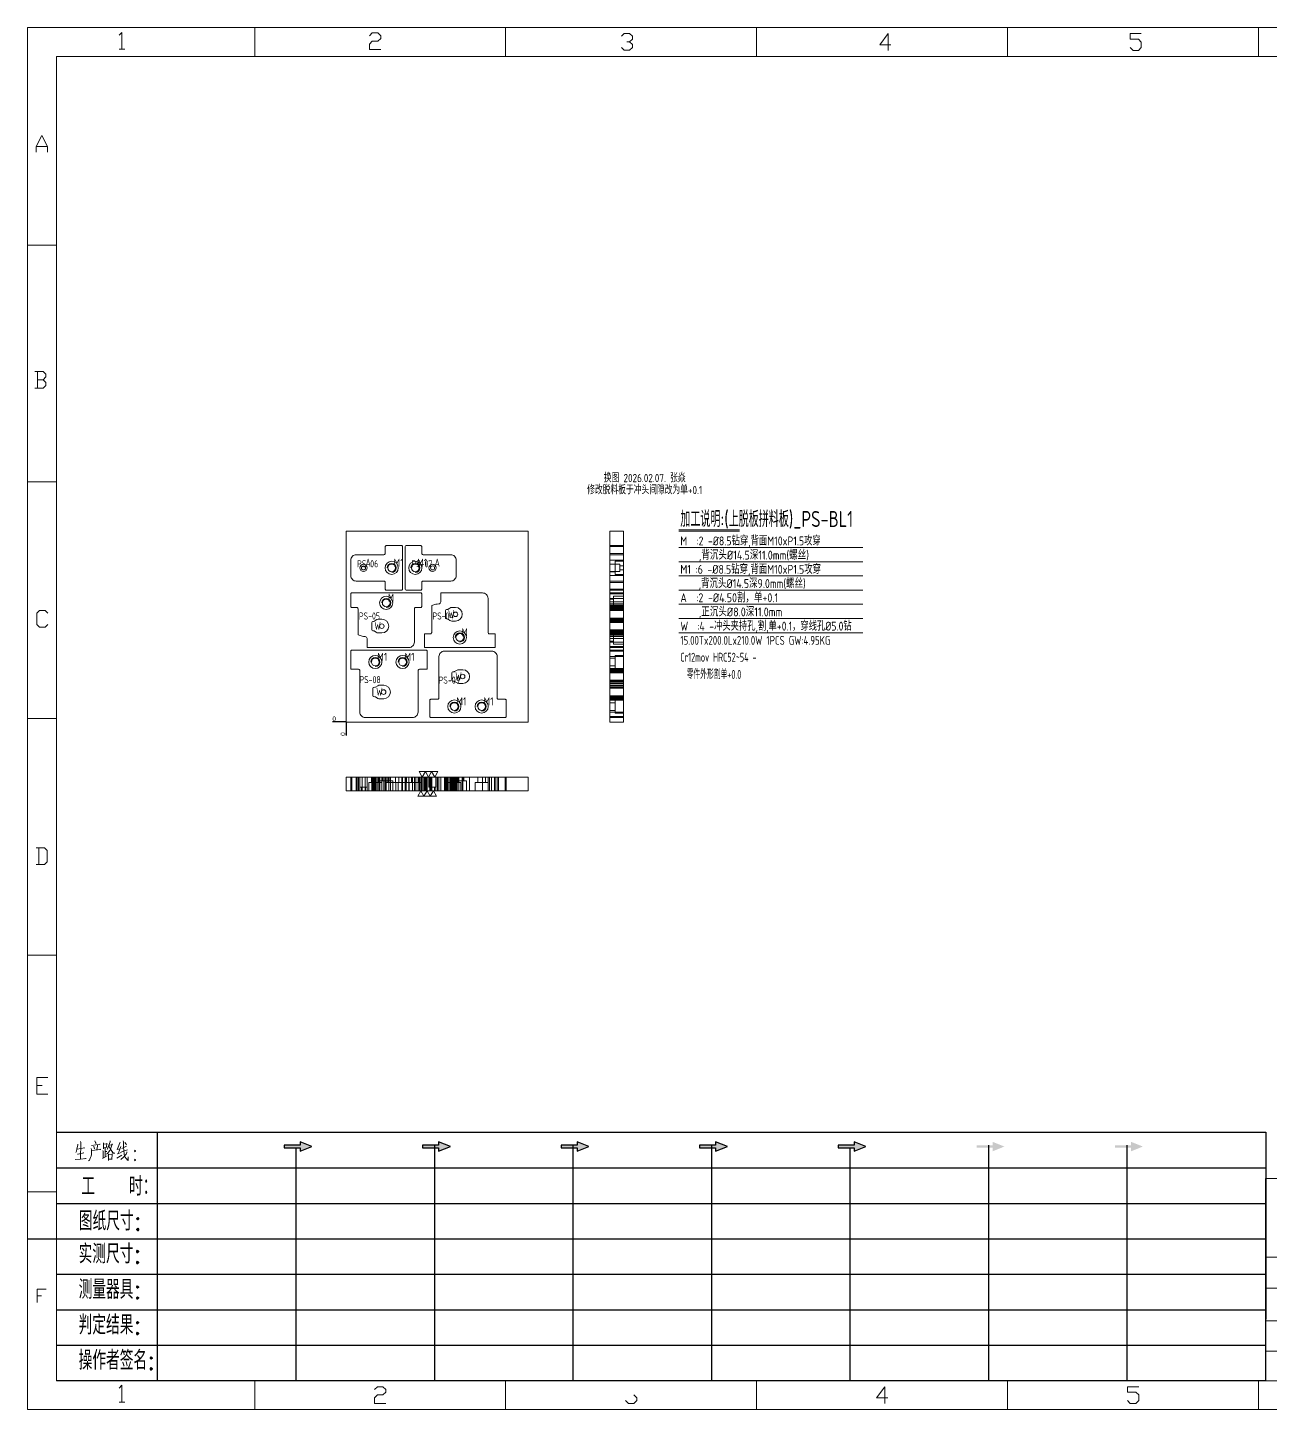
# Model space of a CAD drawing. Header units: millimetres. Extents: x 494 to 18201, y 224 to 11417.
# Drawn here: x 7160 to 8527, y 1885 to 3405 of the extents above; entities that cross this region are included whole.
import ezdxf
from ezdxf.enums import TextEntityAlignment as Align
from ezdxf.lldxf.tags import DXFTag

# ---------------------------------------------------------------- set-up
doc = ezdxf.new("R2010")
doc.units = ezdxf.units.MM
for name, color, linetype in [('DIM', 7, 'Continuous'), ('PS', 7, 'Continuous'), ('PS_W', 1, 'Continuous')]:
    doc.layers.add(name, color=color, linetype=linetype)
doc.layers.add('dim_temp', color=161, linetype='Continuous', lineweight=9)
doc.styles.add('chinesef_fs', font='txt.shx', dxfattribs={"bigfont": 'gbcbig.shx'})
doc.styles.add('gbenor_', font='gbenor.shx', dxfattribs={"bigfont": 'gbcbig'})
doc.styles.get("Standard").update_dxf_attribs({"font": 'arial.ttf'})
doc.styles.add('TXT', font='txt.shx', dxfattribs={"width": 0.8, "bigfont": 'ctxt.shx'})
tags = doc.linetypes.add('DASHED', pattern='A,12.86,[0,arial.ttf,S=0,R=0,X=0,Y=0],-12.86', length=25.72).pattern_tags.tags
tags[12:13] = [DXFTag(74, 4), DXFTag(75, 0), DXFTag(340, '0'), DXFTag(46, 0.0), DXFTag(50, 0.0), DXFTag(44, 0.0), DXFTag(45, 0.0)]
doc.dimstyles.new('通用', dxfattribs={"dimtxt": 5, "dimasz": 0.5, "dimexe": 1.5, "dimexo": 0, "dimgap": 1, "dimtad": 1, "dimtxsty": 'Standard', "dimblk": 'OPEN30', "dimcen": 1.5, "dimclrd": 252, "dimclre": 252, "dimclrt": 4, "dimadec": 1, "dimazin": 3, "dimtfac": 1, "dimtmove": 0, "dimatfit": 3, "dimldrblk": 'OPEN30', "dimarcsym": 0})

# ---------------------------------------------------------------- blocks, each defined once
blk = doc.blocks.new('*D37')
at = {"layer": 'Defpoints', "color": 0, "transparency": 16777216}
for p in [(7499.7, 2641.5), (7510.3, 2641.5), (7510.3, 2641.5)]:
    blk.add_point(p, dxfattribs=at)
at = {"layer": 'dim_temp', "color": 252, "lineweight": -2, "transparency": 16777216}
blk.add_line((7510.3, 2641.5), (7495.4, 2641.5), dxfattribs=at)
at = {"layer": 'dim_temp', "color": 4, "lineweight": 18, "transparency": 16777216, "insert": (7497.1, 2645), "char_height": 5, "attachment_point": 5}
blk.add_mtext('0', dxfattribs=at)
blk = doc.blocks.new('_Open30')
at = {"color": 0, "linetype": 'ByBlock', "lineweight": -2}
for p, q in [((-1, 0.3), (0, 0)), ((0, 0), (-1, -0.3)), ((0, 0), (-1, 0))]:
    blk.add_line(p, q, dxfattribs=at)
blk = doc.blocks.new('*D38')
at = {"layer": 'Defpoints', "color": 0, "transparency": 16777216}
for p in [(7510.3, 2641.5), (7510.3, 2641.5), (7510.3, 2630.8)]:
    blk.add_point(p, dxfattribs=at)
at = {"layer": 'dim_temp', "color": 252, "lineweight": -2, "transparency": 16777216}
blk.add_line((7510.3, 2641.5), (7510.3, 2626.6), dxfattribs=at)
at = {"layer": 'dim_temp', "color": 4, "lineweight": 18, "transparency": 16777216, "insert": (7506.8, 2628.2), "char_height": 5, "attachment_point": 5, "rotation": 90}
blk.add_mtext('0', dxfattribs=at)
blk = doc.blocks.new('U9')
for points in [[(-1468.2, -974.4), (-1468.2, -977.5), (-1458, -973.4), (-1468.2, -969.3), (-1468.2, -972.3), (-1482.1, -972.3), (-1482.1, -974.4)], [(-1347.7, -974.4), (-1347.7, -977.5), (-1337.5, -973.4), (-1347.7, -969.3), (-1347.7, -972.3), (-1361.6, -972.3), (-1361.6, -974.4)], [(-1227.2, -974.4), (-1227.2, -977.5), (-1217, -973.4), (-1227.2, -969.3), (-1227.2, -972.3), (-1241.1, -972.3), (-1241.1, -974.4)], [(-1106.7, -974.4), (-1106.7, -977.5), (-1096.5, -973.4), (-1106.7, -969.3), (-1106.7, -972.3), (-1120.6, -972.3), (-1120.6, -974.4)], [(-986.2, -974.4), (-986.2, -977.5), (-976, -973.4), (-986.2, -969.3), (-986.2, -972.3), (-1000.1, -972.3), (-1000.1, -974.4)], [(-865.7, -974.4), (-865.7, -977.5), (-855.5, -973.4), (-865.7, -969.3), (-865.7, -972.3), (-879.6, -972.3), (-879.6, -974.4)], [(-745.2, -974.4), (-745.2, -977.5), (-735, -973.4), (-745.2, -969.3), (-745.2, -972.3), (-759.1, -972.3), (-759.1, -974.4)]]:
    blk.add_hatch(color=3).paths.add_polyline_path(points)
at = {"color": 254, "lineweight": 18}
for p, q in [((-1705.3, 0), (-1705.3, -1202)), ((-1705.3, 0), (0, 0)), ((-1071, 0), (-1071, -25)), ((-852.6, 0), (-852.6, -25)), ((-634.3, 0), (-634.3, -25)), ((-1680.3, -1177.1), (-1680.3, -25)), ((-1680.3, -25), (-25, -25)), ((-1705.3, -189.2), (-1680.3, -189.2)), ((-1705.3, -395.1), (-1680.3, -395.1)), ((-1705.3, -601), (-1680.3, -601)), ((-1705.3, -806.9), (-1680.3, -806.9)), ((-628.2, -1001.2), (-25, -1001.2)), ((-1705.3, -1012.8), (-1680.3, -1012.8)), ((-628.1, -1069.5), (-25, -1069.5)), ((-25, -1096.6), (-628.1, -1096.6)), ((-25, -1125.1), (-628.1, -1125.1)), ((-25, -1151.5), (-628.1, -1151.5)), ((-1680.3, -1177.1), (-25, -1177.1)), ((-1071, -1202), (-1071, -1177.1)), ((-852.6, -1202), (-852.6, -1177.1)), ((-634.3, -1202), (-634.3, -1177.1)), ((-1705.3, -1202), (0, -1202))]:
    blk.add_line(p, q, dxfattribs=at)
at = {"color": 254, "linetype": 'Continuous', "lineweight": 18}
for p, q in [((-1507.7, 0), (-1507.7, -25)), ((-1289.4, 0), (-1289.4, -25)), ((-628.2, -1001.2), (-628.2, -1177.1)), ((-628.1, -1001.2), (-628.1, -1177.1)), ((-1507.7, -1202), (-1507.7, -1177.1)), ((-1289.4, -1202), (-1289.4, -1177.1))]:
    blk.add_line(p, q, dxfattribs=at)
for p, q in [((-1679.7, -961), (-628.1, -961)), ((-628.1, -961), (-628.1, -1123.7)), ((-1679.7, -991.9), (-628.1, -991.9)), ((-1680.3, -1022.8), (-628.1, -1022.8)), ((-1705.2, -1053.6), (-628.1, -1053.6)), ((-1680.3, -1084.5), (-628.1, -1084.5)), ((-1680.3, -1115.4), (-628.1, -1115.4)), ((-1680.3, -1146.2), (-628.1, -1146.2))]:
    blk.add_line(p, q)
at = {"color": 254}
for p, q in [((-1592.2, -1177.1), (-1592.2, -961)), ((-1351.1, -1177.1), (-1351.1, -972.3)), ((-1230.6, -1177.1), (-1230.6, -972.3)), ((-1110.1, -1177.1), (-1110.1, -972.3)), ((-869.1, -1177.1), (-869.1, -972.3)), ((-748.6, -1177.1), (-748.6, -972.3)), ((-1471.6, -1177.1), (-1471.6, -974.3)), ((-989.6, -1177.1), (-989.6, -974.4)), ((-628.1, -1177.1), (-1679.7, -1177.1))]:
    blk.add_line(p, q, dxfattribs=at)
at = {"color": 92, "lineweight": 18}
for points in [[(-1625.6, -6.6), (-1623.2, -4.1), (-1623.2, -18.7)], [(-1407.8, -7), (-1405.4, -4.6), (-1400.5, -4.6), (-1398.1, -7), (-1398.1, -9.4), (-1400.5, -11.9), (-1405.4, -11.9), (-1407.8, -14.3), (-1407.8, -19.1), (-1398.1, -19.1)], [(-1188.7, -7.5), (-1186.3, -5), (-1181.5, -5), (-1179, -7.5), (-1179, -9.9), (-1181.5, -12.3), (-1183.9, -12.3)], [(-954.2, -14.9), (-963.9, -14.9), (-956.7, -5.2), (-956.7, -19.8)], [(-746, -17.4), (-743.5, -19.8), (-738.7, -19.8), (-736.3, -17.4), (-736.3, -12.5), (-738.7, -10.1), (-746, -10.1), (-746, -5.2), (-736.3, -5.2)], [(-1625.6, -18.7), (-1620.7, -18.7)], [(-1181.5, -12.3), (-1179, -14.7), (-1179, -17.2), (-1181.5, -19.6), (-1186.3, -19.6), (-1188.7, -17.2)], [(-1697.8, -108.3), (-1697.8, -103.5), (-1692.9, -93.8), (-1688.1, -103.5), (-1688.1, -108.3)], [(-1697.8, -103.5), (-1688.1, -103.5)], [(-1691.8, -306.3), (-1689.4, -303.9), (-1689.4, -301.5), (-1691.8, -299), (-1699.1, -299)], [(-1696.7, -299), (-1696.7, -313.6)], [(-1699.1, -313.6), (-1691.8, -313.6), (-1689.4, -311.2), (-1689.4, -308.7), (-1691.8, -306.3), (-1696.7, -306.3)], [(-1687.7, -519.2), (-1690.1, -521.6), (-1695, -521.6), (-1697.4, -519.2), (-1697.4, -509.5), (-1695, -507), (-1690.1, -507), (-1687.7, -509.5)], [(-1697.9, -728.1), (-1690.6, -728.1), (-1688.2, -725.6), (-1688.2, -715.9), (-1690.6, -713.5), (-1697.9, -713.5)], [(-1695.5, -713.5), (-1695.5, -728.1)], [(-1687.7, -927.7), (-1697.4, -927.7), (-1697.4, -913.2), (-1687.7, -913.2)], [(-1697.4, -920.4), (-1692.6, -920.4)], [(-1697, -1109.2), (-1697, -1097.6), (-1689.2, -1097.6)], [(-1697, -1103.4), (-1693.1, -1103.4)], [(-1625.6, -1183.5), (-1623.2, -1181.1), (-1623.2, -1195.7)], [(-1403.4, -1184.7), (-1401, -1182.3), (-1396.1, -1182.3), (-1393.7, -1184.7), (-1393.7, -1187.1), (-1396.1, -1189.5), (-1401, -1189.5), (-1403.4, -1192), (-1403.4, -1196.8), (-1393.7, -1196.8)], [(-1177.8, -1189.5), (-1175.3, -1192), (-1175.3, -1194.4), (-1177.8, -1196.8), (-1182.6, -1196.8), (-1185, -1194.4)], [(-957, -1192), (-966.7, -1192), (-959.4, -1182.3), (-959.4, -1196.8)], [(-748.3, -1194.4), (-745.9, -1196.8), (-741, -1196.8), (-738.6, -1194.4), (-738.6, -1189.5), (-741, -1187.1), (-748.3, -1187.1), (-748.3, -1182.3), (-738.6, -1182.3)], [(-1625.6, -1195.7), (-1620.7, -1195.7)]]:
    blk.add_lwpolyline(points, dxfattribs=at)
at = {"color": 92, "lineweight": 0}
for points in [[(-1661.5, -971.4), (-1661.6, -972.2), (-1662.1, -974.3), (-1662.5, -975.8), (-1662.9, -977.3), (-1663.4, -978.7)], [(-1659.2, -968.9), (-1659, -969.9), (-1659.4, -984.4)], [(-1649.6, -972.4), (-1642.2, -971.4), (-1642.4, -971.3), (-1643, -971.5)], [(-1647.2, -975.5), (-1647.3, -974.5), (-1647.8, -973)], [(-1646.8, -968.4), (-1646.1, -969.8), (-1645.8, -970.8)], [(-1644.5, -972.2), (-1644.4, -973.2), (-1645.2, -976.1)], [(-1639.4, -970.2), (-1639.2, -971.1), (-1639.2, -972.4), (-1639.2, -974.3), (-1639.2, -975.4), (-1639.1, -974.4), (-1636.5, -974), (-1636.7, -974), (-1636.5, -970.4), (-1636.5, -970.7), (-1636.5, -971), (-1639.1, -971.4)], [(-1634.2, -972.1), (-1633.9, -972.2), (-1631.4, -971.7), (-1631.6, -971.1), (-1632.2, -973.2), (-1632.8, -974.7), (-1633.2, -975.6), (-1633.9, -976.7), (-1635, -978.2), (-1635.8, -979.3), (-1636.6, -980)], [(-1633.4, -968.5), (-1633.5, -969.3), (-1634.5, -972.1), (-1635.1, -973.6), (-1635.8, -975.4), (-1636.1, -975.9)], [(-1634.6, -973.4), (-1634.3, -973.7), (-1633.1, -975.8), (-1632.1, -977.4), (-1631.2, -978.8), (-1630.9, -979.1), (-1629.4, -979.1), (-1631, -978.8), (-1631.8, -977.8)], [(-1624.9, -969.6), (-1625, -970.3), (-1626.5, -973.9), (-1627.5, -975.9), (-1624.9, -975.4)], [(-1624.2, -973.3), (-1625.7, -977.3), (-1626.8, -979.6), (-1627, -979.7), (-1624, -978.7)], [(-1623.3, -975.1), (-1619.3, -973.2)], [(-1622.1, -968.5), (-1622, -969.2), (-1622, -972.4), (-1621.8, -974.7), (-1621.7, -976.1), (-1621.6, -977.6), (-1621.4, -978.9), (-1621.2, -980.3), (-1620.9, -981.4), (-1620.4, -982.5), (-1619.7, -983.7), (-1619.1, -984.5), (-1618.4, -985.2), (-1617.9, -985.5), (-1617.7, -982.2), (-1618.1, -985.4)], [(-1619.3, -971.8), (-1619.5, -971.3), (-1620.6, -970)], [(-1663.9, -984.8), (-1659.3, -984.4), (-1654.5, -983.9), (-1654.8, -983.7), (-1655.6, -984)], [(-1662.3, -975.6), (-1655.9, -974.5), (-1656, -974.4), (-1656.4, -974.7)], [(-1661.8, -979.9), (-1661.6, -979.9), (-1661.4, -979.9), (-1656.4, -978.9), (-1656.8, -978.9), (-1657.5, -979.1)], [(-1649.6, -976.2), (-1649.6, -978.4), (-1649.8, -980.3), (-1650.1, -981.8), (-1650.6, -983), (-1651.2, -984.3), (-1651.6, -985.1), (-1652.2, -985.8)], [(-1642.4, -975.9), (-1641.9, -975.8), (-1641.8, -975.9), (-1649.6, -976.7), (-1649.6, -976.2), (-1649.9, -975)], [(-1640.2, -983.7), (-1636, -981.5)], [(-1639.8, -976.7), (-1639.6, -977.3), (-1639.5, -983.2)], [(-1637.7, -974.3), (-1637.8, -982.3)], [(-1637.7, -977.8), (-1636.3, -977.6)], [(-1635.1, -979.6), (-1634.9, -980.3), (-1634.9, -985.6), (-1635, -985), (-1634.9, -984.5), (-1631.7, -984.3), (-1632.1, -984.3), (-1631.8, -980.2), (-1631.8, -979.6), (-1631.6, -980), (-1632.1, -980), (-1634.8, -980.4)], [(-1627.6, -983.4), (-1623.4, -980.8)], [(-1618.9, -978), (-1619, -978.5), (-1619.7, -979.9), (-1620.5, -981), (-1621.4, -982.1), (-1622.4, -983.2), (-1623.5, -984.1), (-1624.3, -984.8)], [(-1623.5, -978.1), (-1618.5, -976.2)]]:
    blk.add_lwpolyline(points, dxfattribs=at)
for points in [[(-1458, -973.4), (-1468.2, -969.3), (-1468.2, -972.3), (-1482.1, -972.3), (-1482.1, -974.4), (-1468.2, -974.4), (-1468.2, -977.5), (-1458, -973.4)], [(-1337.5, -973.4), (-1347.7, -969.3), (-1347.7, -972.3), (-1361.6, -972.3), (-1361.6, -974.4), (-1347.7, -974.4), (-1347.7, -977.5), (-1337.5, -973.4)], [(-1217, -973.4), (-1227.2, -969.3), (-1227.2, -972.3), (-1241.1, -972.3), (-1241.1, -974.4), (-1227.2, -974.4), (-1227.2, -977.5), (-1217, -973.4)], [(-1096.5, -973.4), (-1106.7, -969.3), (-1106.7, -972.3), (-1120.6, -972.3), (-1120.6, -974.4), (-1106.7, -974.4), (-1106.7, -977.5), (-1096.5, -973.4)], [(-976, -973.4), (-986.2, -969.3), (-986.2, -972.3), (-1000.1, -972.3), (-1000.1, -974.4), (-986.2, -974.4), (-986.2, -977.5), (-976, -973.4)]]:
    blk.add_lwpolyline(points)
for points in [[(-1611.8, -978), (-1611.3, -977.3), (-1611.8, -976.6), (-1612.3, -977.3)], [(-1611.8, -985.8), (-1611.3, -985.1), (-1611.8, -984.4), (-1612.3, -985.1)]]:
    blk.add_lwpolyline(points, close=True, dxfattribs=at)
at = {"color": 3, "style": 'chinesef_fs'}
for s, p in [('工  时：', (-1658.5, -1016.2)), ('图纸尺寸:', (-1660.7, -1046.4)), ('实测尺寸:', (-1660.9, -1075)), ('测量器具:', (-1660.9, -1105.9)), ('判定结果:', (-1660.9, -1136.8)), ('操作者签名:', (-1660.9, -1167.6))]:
    blk.add_text(s, height=16.56, dxfattribs=at).set_placement(p)
at = {"lineweight": 18, "style": 'gbenor_'}
blk.add_attdef('文档路径', (-272.5, -941.3), '', height=12, dxfattribs=at)
at = {"lineweight": 20, "style": 'TXT'}
for tag, height, p in [('18-**-**', 11, (-447.2, -1029.4)), ('客户名称', 10.9, (-531.8, -1111.7, 0)), ('料厚:', 10.9, (-531.7, -1139.2, 0))]:
    blk.add_attdef(tag, text='', height=height, dxfattribs=at).set_placement(p, align=Align.MIDDLE)
for tag, p, height in [('88888', (-457.8, -1062.2), 10), ('材质:', (-565.5, -1088.8, 0), 10.9), ('核准', (-445.4, -1116.1, 0), 10.9), ('设计', (-445.8, -1142.5, 0), 10.9), ('绘图', (-446.2, -1168.9, 0), 10.9)]:
    blk.add_attdef(tag, p, '', height=height, dxfattribs=at)
for tag, p, height, width in [('3', (-199.2, -1062.6), 10.7, 0.7), ('4', (-199.2, -1089.2), 10.7, 0.7), ('核准日期', (-329.7, -1118.3, 0), 10.9, 0.68), ('设计日期', (-329.7, -1145.1, 0), 10.9, 0.68), ('1', (-187.6, -1144.2), 9.85, 0.7), ('绘图日期', (-329.8, -1170.7, 0), 10.9, 0.68), ('2', (-199, -1168.8), 9.85, 0.7)]:
    blk.add_attdef(tag, p, '', height=height, dxfattribs=dict(at, width=width))

msp = doc.modelspace()

# ---------------------------------------------------------------- linework, layer by layer
at = {"layer": 'DIM', "color": 252, "linetype": 'DASHED', "lineweight": 18, "ltscale": 0.475462}
for p, q in [((7510.3418, 2851.4617), (7710.3418, 2851.4617)), ((7510.3418, 2641.4617), (7510.3418, 2851.4617)), ((7710.3418, 2641.4617), (7710.3418, 2851.4617)), ((7800.3418, 2851.4617), (7815.3418, 2851.4617)), ((7800.3418, 2641.4617), (7800.3418, 2851.4617)), ((7815.3418, 2641.4617), (7815.3418, 2851.4617)), ((7510.3418, 2641.4617), (7710.3418, 2641.4617)), ((7800.3418, 2641.4617), (7815.3418, 2641.4617)), ((7510.3418, 2580.86448), (7710.3418, 2580.86448)), ((7510.3418, 2565.86448), (7510.3418, 2580.86448)), ((7710.3418, 2565.86448), (7710.3418, 2580.86448)), ((7510.3418, 2565.86448), (7710.3418, 2565.86448))]:
    msp.add_line(p, q, dxfattribs=at)
at = {"layer": 'DIM', "color": 8, "linetype": 'Continuous', "lineweight": 18}
for p, q in [((7876.43031, 2852.92347), (7942.95831, 2852.92347)), ((7876.43031, 2851.46097), (7942.95831, 2851.46097)), ((7876.43031, 2833.39847), (8078.60631, 2833.39847)), ((7876.43031, 2817.77347), (8078.60631, 2817.77347)), ((7876.43031, 2802.14847), (8078.60631, 2802.14847)), ((7876.43031, 2786.52347), (8078.60631, 2786.52347)), ((7876.43031, 2770.89847), (8078.60631, 2770.89847)), ((7876.43031, 2755.27347), (8078.60631, 2755.27347)), ((7876.43031, 2755.27347), (8078.60631, 2755.27347)), ((7876.43031, 2739.64847), (8078.60631, 2739.64847))]:
    msp.add_line(p, q, dxfattribs=at)
at = {"layer": 'dim_temp', "lineweight": 18}
for points in [[(7611.23486, 2586.86448), (7607.77075, 2580.86448), (7604.30665, 2586.86448), (7600.84255, 2580.86448), (7597.37845, 2586.86448), (7593.91435, 2580.86448), (7590.45025, 2586.86448), (7611.23486, 2586.86448)], [(7588.95043, 2559.86448), (7592.41453, 2565.86448), (7595.87864, 2559.86448), (7599.34274, 2565.86448), (7602.80684, 2559.86448), (7606.27094, 2565.86448), (7609.73504, 2559.86448), (7588.95043, 2559.86448)]]:
    msp.add_lwpolyline(points, close=True, dxfattribs=at)
at = {"layer": 'PS', "color": 155, "linetype": 'DASHED', "lineweight": 13, "ltscale": 0.475462}
for p, q in [((7815.3418, 2834.4617), (7800.3418, 2834.4617)), ((7800.3418, 2834.4617), (7815.3418, 2834.4617)), ((7815.3418, 2834.4617), (7800.3418, 2834.4617)), ((7800.3418, 2826.9617), (7815.3418, 2826.9617)), ((7815.3418, 2819.4617), (7800.3418, 2819.4617)), ((7800.3418, 2802.4617), (7815.3418, 2802.4617)), ((7815.3418, 2794.9617), (7800.3418, 2794.9617)), ((7800.3418, 2787.4617), (7815.3418, 2787.4617)), ((7815.3418, 2787.4617), (7800.3418, 2787.4617)), ((7800.3418, 2787.4617), (7815.3418, 2787.4617)), ((7815.3418, 2782.4617), (7800.3418, 2782.4617)), ((7800.3418, 2782.4617), (7815.3418, 2782.4617)), ((7815.3418, 2773.69817), (7800.3418, 2773.69817)), ((7815.3418, 2771.39917), (7800.3418, 2771.39917)), ((7815.3418, 2770.91), (7800.3418, 2770.91)), ((7800.3418, 2768.4617), (7815.3418, 2768.4617)), ((7815.3418, 2768.4617), (7800.3418, 2768.4617)), ((7800.3418, 2766.75793), (7815.3418, 2766.75793)), ((7815.3418, 2765.9617), (7800.3418, 2765.9617)), ((7800.3418, 2765.9617), (7815.3418, 2765.9617)), ((7800.3418, 2765.59111), (7815.3418, 2765.59111)), ((7800.3418, 2765.22063), (7815.3418, 2765.22063)), ((7800.3418, 2765.16387), (7815.3418, 2765.16387)), ((7800.3418, 2764.16553), (7815.3418, 2764.16553)), ((7800.3418, 2755.84553), (7815.3418, 2755.84553)), ((7800.3418, 2754.84718), (7815.3418, 2754.84718)), ((7800.3418, 2754.79042), (7815.3418, 2754.79042)), ((7800.3418, 2754.41994), (7815.3418, 2754.41994)), ((7800.3418, 2753.67027), (7815.3418, 2753.67027)), ((7800.3418, 2753.25312), (7815.3418, 2753.25312)), ((7800.3418, 2752.50345), (7815.3418, 2752.50345)), ((7800.3418, 2752.13297), (7815.3418, 2752.13297)), ((7800.3418, 2752.07621), (7815.3418, 2752.07621)), ((7800.3418, 2751.07786), (7815.3418, 2751.07786)), ((7800.3418, 2742.75786), (7815.3418, 2742.75786)), ((7800.3418, 2741.75952), (7815.3418, 2741.75952)), ((7800.3418, 2741.70276), (7815.3418, 2741.70276)), ((7800.3418, 2741.33228), (7815.3418, 2741.33228)), ((7800.3418, 2740.16546), (7815.3418, 2740.16546)), ((7815.3418, 2739.9617), (7800.3418, 2739.9617)), ((7800.3418, 2737.4617), (7815.3418, 2737.4617)), ((7815.3418, 2736.0134), (7800.3418, 2736.0134)), ((7815.3418, 2735.52422), (7800.3418, 2735.52422)), ((7815.3418, 2733.22522), (7800.3418, 2733.22522)), ((7815.3418, 2729.4617), (7800.3418, 2729.4617)), ((7815.3418, 2724.4617), (7800.3418, 2724.4617)), ((7800.3418, 2713.4617), (7815.3418, 2713.4617)), ((7800.3418, 2700.4617), (7815.3418, 2700.4617)), ((7815.3418, 2700.4617), (7800.3418, 2700.4617)), ((7815.3418, 2698.42582), (7800.3418, 2698.42582)), ((7815.3418, 2697.9617), (7800.3418, 2697.9617)), ((7800.3418, 2697.9617), (7815.3418, 2697.9617)), ((7815.3418, 2696.90687), (7800.3418, 2696.90687)), ((7815.3418, 2696.64223), (7800.3418, 2696.64223)), ((7815.3418, 2696.57006), (7800.3418, 2696.57006)), ((7815.3418, 2695.57171), (7800.3418, 2695.57171)), ((7815.3418, 2687.35171), (7800.3418, 2687.35171)), ((7815.3418, 2686.35337), (7800.3418, 2686.35337)), ((7815.3418, 2686.28119), (7800.3418, 2686.28119)), ((7815.3418, 2686.01656), (7800.3418, 2686.01656)), ((7815.3418, 2684.49761), (7800.3418, 2684.49761)), ((7815.3418, 2681.42578), (7800.3418, 2681.42578)), ((7815.3418, 2679.90683), (7800.3418, 2679.90683)), ((7815.3418, 2679.6422), (7800.3418, 2679.6422)), ((7815.3418, 2679.57002), (7800.3418, 2679.57002)), ((7815.3418, 2678.57168), (7800.3418, 2678.57168)), ((7815.3418, 2670.35168), (7800.3418, 2670.35168)), ((7815.3418, 2669.35334), (7800.3418, 2669.35334)), ((7815.3418, 2669.28116), (7800.3418, 2669.28116)), ((7815.3418, 2669.01652), (7800.3418, 2669.01652)), ((7815.3418, 2667.9617), (7800.3418, 2667.9617)), ((7815.3418, 2667.49758), (7800.3418, 2667.49758)), ((7800.3418, 2665.4617), (7815.3418, 2665.4617)), ((7800.3418, 2652.4617), (7815.3418, 2652.4617)), ((7815.3418, 2652.4617), (7800.3418, 2652.4617)), ((7815.3418, 2647.4617), (7800.3418, 2647.4617)), ((7516.3418, 2580.86448), (7516.3418, 2565.86448)), ((7516.3418, 2580.86448), (7516.3418, 2565.86448)), ((7516.3418, 2565.86448), (7516.3418, 2580.86448)), ((7521.3418, 2580.86448), (7521.3418, 2565.86448)), ((7521.3418, 2565.86448), (7521.3418, 2580.86448)), ((7521.8418, 2580.86448), (7521.8418, 2565.86448)), ((7527.73949, 2565.86448), (7527.73949, 2580.86448)), ((7531.09172, 2565.86448), (7531.09172, 2580.86448)), ((7539.4881, 2580.86448), (7539.4881, 2565.86448)), ((7539.4881, 2580.86448), (7539.4881, 2565.86448)), ((7540.47252, 2580.86448), (7540.47252, 2565.86448)), ((7540.47252, 2580.86448), (7540.47252, 2565.86448)), ((7540.47574, 2565.86448), (7540.47574, 2580.86448)), ((7540.47574, 2565.86448), (7540.47574, 2580.86448)), ((7541.52164, 2580.86448), (7541.52164, 2565.86448)), ((7541.52164, 2580.86448), (7541.52164, 2565.86448)), ((7541.72753, 2565.86448), (7541.72753, 2580.86448)), ((7541.72753, 2565.86448), (7541.72753, 2580.86448)), ((7542.6124, 2565.86448), (7542.6124, 2580.86448)), ((7542.6124, 2565.86448), (7542.6124, 2580.86448)), ((7543.15144, 2580.86448), (7543.15144, 2565.86448)), ((7543.15144, 2580.86448), (7543.15144, 2565.86448)), ((7545.2433, 2565.86448), (7545.2433, 2580.86448)), ((7545.2433, 2565.86448), (7545.2433, 2580.86448)), ((7545.47993, 2580.86448), (7545.47993, 2565.86448)), ((7545.47993, 2580.86448), (7545.47993, 2565.86448)), ((7547.2433, 2565.86448), (7547.2433, 2580.86448)), ((7547.2433, 2565.86448), (7547.2433, 2580.86448)), ((7549.54567, 2580.86448), (7549.54567, 2565.86448)), ((7549.54567, 2580.86448), (7549.54567, 2565.86448)), ((7551.5333, 2565.86448), (7551.5333, 2580.86448)), ((7551.5333, 2565.86448), (7551.5333, 2580.86448)), ((7551.8418, 2565.86448), (7551.8418, 2580.86448)), ((7551.8418, 2580.86448), (7551.8418, 2565.86448)), ((7554.3418, 2580.86448), (7554.3418, 2565.86448)), ((7554.3418, 2565.86448), (7554.3418, 2580.86448)), ((7571.3418, 2565.86448), (7571.3418, 2580.86448)), ((7571.3418, 2580.86448), (7571.3418, 2565.86448)), ((7576.3418, 2580.86448), (7576.3418, 2565.86448)), ((7576.3418, 2565.86448), (7576.3418, 2580.86448)), ((7579.3418, 2580.86448), (7579.3418, 2565.86448)), ((7586.8418, 2565.86448), (7586.8418, 2580.86448)), ((7592.3418, 2565.86448), (7592.3418, 2580.86448)), ((7592.3418, 2580.86448), (7592.3418, 2565.86448)), ((7592.3418, 2565.86448), (7592.3418, 2580.86448)), ((7592.3418, 2580.86448), (7592.3418, 2565.86448)), ((7594.8418, 2580.86448), (7594.8418, 2565.86448)), ((7594.8418, 2565.86448), (7594.8418, 2580.86448)), ((7597.3418, 2565.86448), (7597.3418, 2580.86448)), ((7597.3418, 2580.86448), (7597.3418, 2565.86448)), ((7598.3418, 2565.86448), (7598.3418, 2580.86448)), ((7602.8418, 2580.86448), (7602.8418, 2565.86448)), ((7603.3418, 2565.86448), (7603.3418, 2580.86448)), ((7608.73949, 2565.86448), (7608.73949, 2580.86448)), ((7610.8418, 2580.86448), (7610.8418, 2565.86448)), ((7612.09172, 2565.86448), (7612.09172, 2580.86448)), ((7618.3418, 2565.86448), (7618.3418, 2580.86448)), ((7620.4881, 2580.86448), (7620.4881, 2565.86448)), ((7620.4881, 2580.86448), (7620.4881, 2565.86448)), ((7621.47252, 2580.86448), (7621.47252, 2565.86448)), ((7621.47252, 2580.86448), (7621.47252, 2565.86448)), ((7622.52164, 2580.86448), (7622.52164, 2565.86448)), ((7622.52164, 2580.86448), (7622.52164, 2565.86448)), ((7624.15144, 2580.86448), (7624.15144, 2565.86448)), ((7624.15144, 2580.86448), (7624.15144, 2565.86448)), ((7625.3418, 2565.86448), (7625.3418, 2580.86448)), ((7625.3418, 2580.86448), (7625.3418, 2565.86448)), ((7626.47993, 2580.86448), (7626.47993, 2565.86448)), ((7626.47993, 2580.86448), (7626.47993, 2565.86448)), ((7627.47574, 2565.86448), (7627.47574, 2580.86448)), ((7627.47574, 2565.86448), (7627.47574, 2580.86448)), ((7628.72753, 2565.86448), (7628.72753, 2580.86448)), ((7628.72753, 2565.86448), (7628.72753, 2580.86448)), ((7629.6124, 2565.86448), (7629.6124, 2580.86448)), ((7629.6124, 2565.86448), (7629.6124, 2580.86448)), ((7630.54567, 2580.86448), (7630.54567, 2565.86448)), ((7630.54567, 2580.86448), (7630.54567, 2565.86448)), ((7632.2433, 2565.86448), (7632.2433, 2580.86448)), ((7632.2433, 2565.86448), (7632.2433, 2580.86448)), ((7634.2433, 2565.86448), (7634.2433, 2580.86448)), ((7634.2433, 2565.86448), (7634.2433, 2580.86448)), ((7638.5333, 2565.86448), (7638.5333, 2580.86448)), ((7638.5333, 2565.86448), (7638.5333, 2580.86448)), ((7660.3418, 2580.86448), (7660.3418, 2565.86448)), ((7667.8418, 2565.86448), (7667.8418, 2580.86448)), ((7670.3418, 2580.86448), (7670.3418, 2565.86448)), ((7673.3418, 2580.86448), (7673.3418, 2565.86448)), ((7673.3418, 2565.86448), (7673.3418, 2580.86448)), ((7677.8418, 2565.86448), (7677.8418, 2580.86448)), ((7685.3418, 2580.86448), (7685.3418, 2565.86448))]:
    msp.add_line(p, q, dxfattribs=at)
at = {"layer": 'PS', "color": 155, "linetype": 'Continuous', "lineweight": 13}
for p, q in [((7800.3418, 2834.4617), (7815.3418, 2834.4617)), ((7815.3418, 2826.9617), (7800.3418, 2826.9617)), ((7800.3418, 2819.4617), (7815.3418, 2819.4617)), ((7815.3418, 2802.4617), (7800.3418, 2802.4617)), ((7800.3418, 2794.9617), (7815.3418, 2794.9617)), ((7815.3418, 2787.4617), (7800.3418, 2787.4617)), ((7815.3418, 2777.4617), (7800.3418, 2777.4617)), ((7800.3418, 2739.9617), (7815.3418, 2739.9617)), ((7815.3418, 2737.4617), (7800.3418, 2737.4617)), ((7800.3418, 2724.4617), (7815.3418, 2724.4617)), ((7815.3418, 2713.4617), (7800.3418, 2713.4617)), ((7800.3418, 2667.9617), (7815.3418, 2667.9617)), ((7815.3418, 2665.4617), (7800.3418, 2665.4617)), ((7800.3418, 2647.4617), (7815.3418, 2647.4617)), ((7516.3418, 2565.86448), (7516.3418, 2580.86448)), ((7523.8418, 2580.86448), (7523.8418, 2565.86448)), ((7531.3418, 2565.86448), (7531.3418, 2580.86448)), ((7583.3418, 2580.86448), (7583.3418, 2565.86448)), ((7590.8418, 2565.86448), (7590.8418, 2580.86448)), ((7598.3418, 2580.86448), (7598.3418, 2565.86448)), ((7603.3418, 2580.86448), (7603.3418, 2565.86448)), ((7685.3418, 2565.86448), (7685.3418, 2580.86448))]:
    msp.add_line(p, q, dxfattribs=at)
at = {"layer": 'PS', "color": 5, "linetype": 'DASHED', "lineweight": 13, "ltscale": 0.475462}
for p, q in [((7806.3418, 2815.2147), (7800.3418, 2815.2147)), ((7800.3418, 2806.7087), (7806.3418, 2806.7087)), ((7804.3418, 2776.7147), (7800.3418, 2776.7147)), ((7800.3418, 2768.2087), (7804.3418, 2768.2087)), ((7804.3418, 2738.7147), (7800.3418, 2738.7147)), ((7800.3418, 2730.2087), (7804.3418, 2730.2087)), ((7806.3418, 2711.7147), (7800.3418, 2711.7147)), ((7800.3418, 2703.2087), (7806.3418, 2703.2087)), ((7806.3418, 2662.7147), (7800.3418, 2662.7147)), ((7800.3418, 2654.2087), (7806.3418, 2654.2087)), ((7538.0888, 2580.86448), (7538.0888, 2574.86448)), ((7546.5948, 2574.86448), (7546.5948, 2580.86448)), ((7550.0888, 2580.86448), (7550.0888, 2576.86448)), ((7556.0888, 2580.86448), (7556.0888, 2574.86448)), ((7558.5948, 2576.86448), (7558.5948, 2580.86448)), ((7564.5948, 2574.86448), (7564.5948, 2580.86448)), ((7568.0888, 2580.86448), (7568.0888, 2574.86448)), ((7576.5948, 2574.86448), (7576.5948, 2580.86448)), ((7582.0888, 2580.86448), (7582.0888, 2574.86448)), ((7590.5948, 2574.86448), (7590.5948, 2580.86448)), ((7625.0888, 2580.86448), (7625.0888, 2574.86448)), ((7631.0888, 2580.86448), (7631.0888, 2576.86448)), ((7633.5948, 2574.86448), (7633.5948, 2580.86448)), ((7639.5948, 2576.86448), (7639.5948, 2580.86448)), ((7655.0888, 2580.86448), (7655.0888, 2574.86448)), ((7663.5948, 2574.86448), (7663.5948, 2580.86448))]:
    msp.add_line(p, q, dxfattribs=at)
at = {"layer": 'PS', "color": 31, "linetype": 'DASHED', "lineweight": 13, "ltscale": 0.475462}
for p, q in [((7811.3418, 2814.96171), (7800.3418, 2814.96171)), ((7811.3418, 2814.96168), (7800.3418, 2814.96168)), ((7815.3418, 2818.2117), (7806.3418, 2818.2117)), ((7806.3418, 2818.2117), (7806.3418, 2803.7117)), ((7811.3418, 2814.96168), (7811.3418, 2814.96171)), ((7811.3418, 2814.96168), (7811.3418, 2806.96168)), ((7800.3418, 2806.96171), (7811.3418, 2806.96171)), ((7800.3418, 2806.96168), (7811.3418, 2806.96168)), ((7806.3418, 2803.7117), (7815.3418, 2803.7117)), ((7815.3418, 2779.7117), (7804.3418, 2779.7117)), ((7804.3418, 2772.4617), (7804.3418, 2779.7117)), ((7804.3418, 2765.2117), (7804.3418, 2772.4617)), ((7804.3418, 2765.2117), (7815.3418, 2765.2117)), ((7815.3418, 2741.7117), (7804.3418, 2741.7117)), ((7804.3418, 2741.7117), (7804.3418, 2734.4617)), ((7804.3418, 2734.4617), (7804.3418, 2727.2117)), ((7804.3418, 2727.2117), (7815.3418, 2727.2117)), ((7815.3418, 2714.7117), (7806.3418, 2714.7117)), ((7806.3418, 2707.4617), (7806.3418, 2714.7117)), ((7806.3418, 2700.2117), (7806.3418, 2707.4617)), ((7806.3418, 2700.2117), (7815.3418, 2700.2117)), ((7815.3418, 2665.7117), (7806.3418, 2665.7117)), ((7806.3418, 2665.7117), (7806.3418, 2658.4617)), ((7806.3418, 2658.4617), (7806.3418, 2651.2117)), ((7806.3418, 2651.2117), (7815.3418, 2651.2117)), ((7525.3418, 2569.86448), (7529.3418, 2569.86448)), ((7529.3418, 2569.86448), (7533.3418, 2569.86448)), ((7533.3418, 2569.86448), (7533.3418, 2580.86448)), ((7535.0918, 2574.86448), (7535.0918, 2565.86448)), ((7549.5918, 2574.86448), (7535.0918, 2574.86448)), ((7547.0918, 2576.86448), (7547.0918, 2565.86448)), ((7561.5918, 2576.86448), (7547.0918, 2576.86448)), ((7549.5918, 2565.86448), (7549.5918, 2574.86448)), ((7553.0918, 2574.86448), (7553.0918, 2565.86448)), ((7553.0918, 2574.86448), (7560.3418, 2574.86448)), ((7560.3418, 2574.86448), (7565.09184, 2574.86448)), ((7561.5918, 2565.86448), (7561.5918, 2576.86448)), ((7565.0918, 2574.86448), (7565.0918, 2565.86448)), ((7579.5918, 2574.86448), (7565.0918, 2574.86448)), ((7567.5918, 2565.86448), (7567.5918, 2574.86448)), ((7579.0918, 2574.86448), (7579.0918, 2565.86448)), ((7579.5918, 2565.86448), (7579.5918, 2574.86448)), ((7593.5918, 2574.86448), (7579.59205, 2574.86448)), ((7593.5918, 2565.86448), (7593.5918, 2574.86448)), ((7601.3418, 2580.86448), (7601.3418, 2569.86448)), ((7609.3418, 2569.86448), (7601.3418, 2569.86448)), ((7609.3418, 2569.86448), (7609.3418, 2580.86448)), ((7622.0918, 2574.86448), (7622.0918, 2565.86448)), ((7636.5918, 2574.86448), (7622.0918, 2574.86448)), ((7628.0918, 2576.86448), (7628.0918, 2565.86448)), ((7642.5918, 2576.86448), (7628.0918, 2576.86448)), ((7636.5918, 2565.86448), (7636.5918, 2574.86448)), ((7642.5918, 2565.86448), (7642.5918, 2576.86448)), ((7652.0918, 2574.86448), (7652.0918, 2565.86448)), ((7666.5918, 2574.86448), (7652.0918, 2574.86448)), ((7666.5918, 2565.86448), (7666.5918, 2574.86448))]:
    msp.add_line(p, q, dxfattribs=at)
at = {"layer": 'PS', "color": 11, "linetype": 'DASHED', "lineweight": 13, "ltscale": 0.475462}
for p, q in [((7800.3418, 2767.4617), (7815.3418, 2767.4617)), ((7596.3418, 2565.86448), (7596.3418, 2580.86448)), ((7604.3418, 2565.86448), (7604.3418, 2580.86448))]:
    msp.add_line(p, q, dxfattribs=at)
at = {"layer": 'PS', "color": 11, "linetype": 'Continuous', "lineweight": 13}
for p, q in [((7800.3418, 2738.4617), (7800.3418, 2739.9617)), ((7800.3418, 2737.4617), (7800.3418, 2738.4617)), ((7800.3418, 2738.4617), (7815.3418, 2738.4617)), ((7815.3418, 2739.9617), (7815.3418, 2738.4617)), ((7815.3418, 2738.4617), (7815.3418, 2737.4617)), ((7800.3418, 2723.4617), (7800.3418, 2724.4617)), ((7815.3418, 2723.4617), (7800.3418, 2723.4617)), ((7815.3418, 2724.4617), (7815.3418, 2723.4617)), ((7602.34236, 2580.86448), (7599.34274, 2580.86448)), ((7602.34236, 2565.86448), (7599.34274, 2565.86448))]:
    msp.add_line(p, q, dxfattribs=at)
at = {"layer": 'PS', "color": 42, "linetype": 'Continuous', "lineweight": 13}
for centre, radius in [((7529.3418, 2810.96171), 4), ((7560.3418, 2810.9617), 4.253), ((7586.3418, 2810.9617), 4.253), ((7605.3418, 2810.96168), 4), ((7554.3418, 2772.4617), 4.253), ((7635.3418, 2734.4617), 4.253), ((7542.3418, 2707.4617), 4.253), ((7572.3418, 2707.4617), 4.253), ((7629.3418, 2658.4617), 4.253), ((7659.3418, 2658.4617), 4.253)]:
    msp.add_circle(centre, radius, dxfattribs=at)
at = {"layer": 'PS', "color": 1, "linetype": 'Continuous', "lineweight": 13}
for centre in [(7529.3418, 2810.96171), (7605.3418, 2810.96168)]:
    msp.add_circle(centre, 2.2504, dxfattribs=at)
at = {"layer": 'PS', "color": 30, "linetype": 'DASHED', "lineweight": 13, "ltscale": 0.475462}
for centre in [(7560.3418, 2810.9617), (7586.3418, 2810.9617), (7554.3418, 2772.4617), (7635.3418, 2734.4617), (7542.3418, 2707.4617), (7572.3418, 2707.4617), (7629.3418, 2658.4617), (7659.3418, 2658.4617)]:
    msp.add_circle(centre, 7.25, dxfattribs=at)
at = {"layer": 'PS', "color": 42, "linetype": 'Continuous', "lineweight": 18}
for centre in [(7630.5418, 2759.9617), (7549.5418, 2746.8617), (7638.4418, 2691.4617), (7551.4418, 2674.3617)]:
    msp.add_circle(centre, 2.5, dxfattribs=at)
at = {"layer": 'PS', "color": 30, "linetype": 'DASHED', "lineweight": 18, "ltscale": 0.475462}
for centre in [(7560.3418, 2810.9617), (7586.3418, 2810.9617), (7554.3418, 2772.4617), (7635.3418, 2734.4617), (7542.3418, 2707.4617), (7572.3418, 2707.4617), (7629.3418, 2658.4617), (7659.3418, 2658.4617)]:
    msp.add_arc(centre, 5, 270, 180, dxfattribs=at)
at = {"layer": 'PS_W', "color": 1, "linetype": 'Continuous', "lineweight": 13}
for p, q in [((7800.3418, 2835.4617), (7800.3418, 2834.4617)), ((7815.3418, 2835.4617), (7800.3418, 2835.4617)), ((7800.3418, 2826.9617), (7800.3418, 2834.4617)), ((7815.3418, 2834.4617), (7815.3418, 2835.4617)), ((7815.3418, 2834.4617), (7815.3418, 2826.9617)), ((7800.3418, 2826.9617), (7800.3418, 2825.4617)), ((7800.3418, 2825.4617), (7800.3418, 2819.4617)), ((7815.3418, 2825.4617), (7800.3418, 2825.4617)), ((7800.3418, 2802.4617), (7800.3418, 2819.4617)), ((7815.3418, 2825.4617), (7815.3418, 2826.9617)), ((7815.3418, 2819.4617), (7815.3418, 2825.4617)), ((7815.3418, 2819.4617), (7815.3418, 2802.4617)), ((7800.3418, 2802.4617), (7800.3418, 2796.4617)), ((7815.3418, 2796.4617), (7815.3418, 2802.4617)), ((7800.3418, 2796.4617), (7800.3418, 2794.9617)), ((7800.3418, 2796.4617), (7815.3418, 2796.4617)), ((7800.3418, 2787.4617), (7800.3418, 2794.9617)), ((7800.3418, 2787.4617), (7800.3418, 2786.4617)), ((7800.3418, 2786.4617), (7815.3418, 2786.4617)), ((7800.3418, 2777.4617), (7800.3418, 2783.4617)), ((7800.3418, 2783.4617), (7815.3418, 2783.4617)), ((7815.3418, 2794.9617), (7815.3418, 2796.4617)), ((7815.3418, 2794.9617), (7815.3418, 2787.4617)), ((7815.3418, 2786.4617), (7815.3418, 2787.4617)), ((7815.3418, 2783.4617), (7815.3418, 2777.4617)), ((7800.3418, 2739.9617), (7800.3418, 2777.4617)), ((7815.3418, 2777.4617), (7815.3418, 2739.9617)), ((7800.3418, 2724.4617), (7800.3418, 2737.4617)), ((7815.3418, 2737.4617), (7815.3418, 2724.4617)), ((7800.3418, 2720.4617), (7800.3418, 2719.46169)), ((7815.3418, 2720.4617), (7800.3418, 2720.4617)), ((7800.3418, 2713.4617), (7800.3418, 2719.4617)), ((7800.3418, 2719.4617), (7815.3418, 2719.4617)), ((7800.3418, 2713.4617), (7800.3418, 2667.9617)), ((7815.3418, 2719.46169), (7815.3418, 2720.4617)), ((7815.3418, 2719.4617), (7815.3418, 2713.4617)), ((7815.3418, 2667.9617), (7815.3418, 2713.4617)), ((7800.3418, 2666.4617), (7800.3418, 2667.9617)), ((7800.3418, 2665.4617), (7800.3418, 2666.4617)), ((7800.3418, 2666.4617), (7815.3418, 2666.4617)), ((7800.3418, 2665.4617), (7800.3418, 2647.4617)), ((7815.3418, 2667.9617), (7815.3418, 2666.4617)), ((7815.3418, 2666.4617), (7815.3418, 2665.4617)), ((7815.3418, 2647.4617), (7815.3418, 2665.4617)), ((7800.3418, 2646.4617), (7800.3418, 2647.4617)), ((7815.3418, 2646.4617), (7800.3418, 2646.4617)), ((7815.3418, 2647.4617), (7815.3418, 2646.4617)), ((7516.3418, 2580.86448), (7515.3418, 2580.86448)), ((7515.3418, 2580.86448), (7515.3418, 2565.86448)), ((7516.3418, 2580.86448), (7523.8418, 2580.86448)), ((7525.3418, 2580.86448), (7523.8418, 2580.86448)), ((7531.3418, 2580.86448), (7525.3418, 2580.86448)), ((7525.3418, 2580.86448), (7525.3418, 2565.86448)), ((7531.3418, 2580.86448), (7583.3418, 2580.86448)), ((7589.3418, 2580.86448), (7583.3418, 2580.86448)), ((7590.8418, 2580.86448), (7589.3418, 2580.86448)), ((7589.3418, 2565.86448), (7589.3418, 2580.86448)), ((7590.8418, 2580.86448), (7598.3418, 2580.86448)), ((7599.3418, 2580.86448), (7598.3418, 2580.86448)), ((7599.3418, 2565.86448), (7599.3418, 2580.86448)), ((7602.3418, 2580.86448), (7603.3418, 2580.86448)), ((7602.3418, 2565.86448), (7602.3418, 2580.86448)), ((7685.3418, 2580.86448), (7603.3418, 2580.86448)), ((7686.3418, 2580.86448), (7685.3418, 2580.86448)), ((7686.3418, 2580.86448), (7686.3418, 2565.86448)), ((7515.3418, 2565.86448), (7516.3418, 2565.86448)), ((7523.8418, 2565.86448), (7516.3418, 2565.86448)), ((7523.8418, 2565.86448), (7525.3418, 2565.86448)), ((7525.3418, 2565.86448), (7531.3418, 2565.86448)), ((7583.3418, 2565.86448), (7531.3418, 2565.86448)), ((7583.3418, 2565.86448), (7589.3418, 2565.86448)), ((7589.3418, 2565.86448), (7590.8418, 2565.86448)), ((7598.3418, 2565.86448), (7590.8418, 2565.86448)), ((7598.3418, 2565.86448), (7599.3418, 2565.86448)), ((7602.3418, 2565.86448), (7603.3418, 2565.86448)), ((7685.3418, 2565.86448), (7603.3418, 2565.86448)), ((7686.3418, 2565.86448), (7685.3418, 2565.86448))]:
    msp.add_line(p, q, dxfattribs=at)
at = {"layer": 'PS_W', "color": 1, "linetype": 'DASHED', "lineweight": 13, "ltscale": 0.475462}
for p, q in [((7815.3418, 2813.21211), (7811.3418, 2813.21211)), ((7815.3418, 2813.21208), (7811.3418, 2813.21208)), ((7811.3418, 2808.71131), (7815.3418, 2808.71131)), ((7811.3418, 2808.71128), (7815.3418, 2808.71128)), ((7815.3418, 2769.73829), (7800.3418, 2769.73829)), ((7800.3418, 2767.50553), (7815.3418, 2767.50553)), ((7800.3418, 2754.41786), (7815.3418, 2754.41786)), ((7800.3418, 2752.50553), (7815.3418, 2752.50553)), ((7800.3418, 2739.41786), (7815.3418, 2739.41786)), ((7815.3418, 2737.1851), (7800.3418, 2737.1851)), ((7800.3418, 2699.4617), (7815.3418, 2699.4617)), ((7815.3418, 2698.96171), (7800.3418, 2698.96171)), ((7815.3418, 2683.96171), (7800.3418, 2683.96171)), ((7815.3418, 2681.96168), (7800.3418, 2681.96168)), ((7815.3418, 2666.96168), (7800.3418, 2666.96168)), ((7523.3418, 2565.86448), (7523.3418, 2580.86448)), ((7527.0914, 2569.86448), (7527.0914, 2565.86448)), ((7531.5922, 2565.86448), (7531.5922, 2569.86448)), ((7533.32407, 2580.86448), (7533.32407, 2565.86448)), ((7538.54567, 2580.86448), (7538.54567, 2565.86448)), ((7539.5333, 2565.86448), (7539.5333, 2580.86448)), ((7553.3418, 2580.86448), (7553.3418, 2565.86448)), ((7557.04567, 2565.86448), (7557.04567, 2580.86448)), ((7559.0333, 2565.86448), (7559.0333, 2580.86448)), ((7572.3418, 2565.86448), (7572.3418, 2580.86448)), ((7575.3418, 2580.86448), (7575.3418, 2565.86448)), ((7585.3418, 2565.86448), (7585.3418, 2580.86448)), ((7593.3418, 2565.86448), (7593.3418, 2580.86448)), ((7603.0914, 2569.86448), (7603.0914, 2565.86448)), ((7607.5922, 2565.86448), (7607.5922, 2569.86448)), ((7612.3418, 2565.86448), (7612.3418, 2580.86448)), ((7614.32407, 2565.86448), (7614.32407, 2580.86448)), ((7619.54567, 2580.86448), (7619.54567, 2565.86448)), ((7626.5333, 2565.86448), (7626.5333, 2580.86448)), ((7631.3418, 2565.86448), (7631.3418, 2580.86448)), ((7638.04567, 2565.86448), (7638.04567, 2580.86448)), ((7646.0333, 2565.86448), (7646.0333, 2580.86448)), ((7666.3418, 2580.86448), (7666.3418, 2565.86448)), ((7674.3418, 2580.86448), (7674.3418, 2565.86448)), ((7676.3418, 2580.86448), (7676.3418, 2565.86448))]:
    msp.add_line(p, q, dxfattribs=at)
at = {"layer": 'PS_W', "color": 1, "linetype": 'Continuous', "lineweight": 13}
for points in [[(7571.3418, 2835.4617), (7554.3418, 2835.4617, 0.4142135624), (7553.3418, 2834.4617), (7553.3418, 2826.9617, -0.4142135624), (7551.8418, 2825.4617), (7521.3418, 2825.4617, 0.4142135624), (7515.3418, 2819.4617), (7515.3418, 2802.4617, 0.4142135624), (7521.3418, 2796.4617), (7551.8418, 2796.4617, -0.4142135624), (7553.3418, 2794.9617), (7553.3418, 2787.4617, 0.4142135624), (7554.3418, 2786.4617), (7571.3418, 2786.4617, 0.4142135624), (7572.3418, 2787.4617), (7572.3418, 2834.4617, 0.4142135624)], [(7515.3418, 2768.4617, 0.4142135624), (7516.3418, 2767.4617), (7521.8418, 2767.4617, -0.4142135624), (7523.3418, 2765.9617), (7523.3418, 2737.1851), (7527.73949, 2736.0134, 0.0578070181), (7531.09172, 2735.52422, -0.4056238242), (7533.32407, 2733.22522), (7533.32407, 2723.4617), (7579.3418, 2723.4617, 0.4142135624), (7585.3418, 2729.4617), (7585.3418, 2765.9617, -0.4142135624), (7586.8418, 2767.4617), (7592.3418, 2767.4617, 0.4142135624), (7593.3418, 2768.4617), (7593.3418, 2782.4617, 0.4142135624), (7592.3418, 2783.4617), (7516.3418, 2783.4617, 0.4142135624), (7515.3418, 2782.4617)], [(7614.32407, 2773.69817, -0.4056238242), (7612.09172, 2771.39917, 0.0578070181), (7608.73949, 2770.91), (7604.3418, 2769.73829), (7604.3418, 2739.9617, -0.4142135624), (7602.8418, 2738.4617), (7597.3418, 2738.4617, 0.4142135624), (7596.3418, 2737.4617), (7596.3418, 2724.4617, 0.4142135624), (7597.3418, 2723.4617), (7673.3418, 2723.4617, 0.4142135624), (7674.3418, 2724.4617), (7674.3418, 2737.4617, 0.4142135624), (7673.3418, 2738.4617), (7667.8418, 2738.4617, -0.4142135624), (7666.3418, 2739.9617), (7666.3418, 2777.4617, 0.4142135624), (7660.3418, 2783.4617), (7614.32407, 2783.4617)], [(7624.15144, 2766.75793, -0.156595821), (7626.47993, 2767.50553), (7630.54567, 2767.50553, -1), (7630.54567, 2752.50553), (7626.47993, 2752.50553, -0.156595821), (7624.15144, 2753.25312), (7622.52164, 2754.41994, 0.141875933), (7621.47252, 2754.79042), (7620.4881, 2754.84718, -0.3974429888), (7619.54567, 2755.84553), (7619.54567, 2764.16553, -0.3974429888), (7620.4881, 2765.16387), (7621.47252, 2765.22063, 0.141875933), (7622.52164, 2765.59111)], [(7545.47993, 2754.41786, 0.156595821), (7543.15144, 2753.67027), (7541.52164, 2752.50345, -0.141875933), (7540.47252, 2752.13297), (7539.4881, 2752.07621, 0.3974429888), (7538.54567, 2751.07786), (7538.54567, 2742.75786, 0.3974429888), (7539.4881, 2741.75952), (7540.47252, 2741.70276, -0.141875933), (7541.52164, 2741.33228), (7543.15144, 2740.16546, 0.156595821), (7545.47993, 2739.41786), (7549.54567, 2739.41786, 1), (7549.54567, 2754.41786)], [(7531.3418, 2646.4617), (7583.3418, 2646.4617, 0.4142135624), (7589.3418, 2652.4617), (7589.3418, 2697.9617, -0.4142135624), (7590.8418, 2699.4617), (7598.3418, 2699.4617, 0.4142135624), (7599.3418, 2700.4617), (7599.3418, 2719.46169, 0.4142144467), (7598.3418, 2720.4617), (7516.3418, 2720.4617, 0.4142144467), (7515.3418, 2719.46169), (7515.3418, 2700.4617, 0.4142135624), (7516.3418, 2699.4617), (7523.8418, 2699.4617, -0.4142135624), (7525.3418, 2697.9617), (7525.3418, 2652.4617, 0.4142135624)], [(7670.3418, 2719.4617), (7618.3418, 2719.4617, 0.4142135624), (7612.3418, 2713.4617), (7612.3418, 2667.9617, -0.4142135624), (7610.8418, 2666.4617), (7603.3418, 2666.4617, 0.4142135624), (7602.3418, 2665.4617), (7602.3418, 2647.4617, 0.4142135624), (7603.3418, 2646.4617), (7685.3418, 2646.4617, 0.4142135624), (7686.3418, 2647.4617), (7686.3418, 2665.4617, 0.4142135624), (7685.3418, 2666.4617), (7677.8418, 2666.4617, -0.4142135624), (7676.3418, 2667.9617), (7676.3418, 2713.4617, 0.4142135624)], [(7638.5333, 2683.96171, 1), (7638.5333, 2698.96171), (7634.2433, 2698.96171, 0.1316524976), (7632.2433, 2698.42582), (7629.6124, 2696.90687, -0.1170306704), (7628.72753, 2696.64223), (7627.47574, 2696.57006, 0.3974429888), (7626.5333, 2695.57171), (7626.5333, 2687.35171, 0.3974429888), (7627.47574, 2686.35337), (7628.72753, 2686.28119, -0.1170306704), (7629.6124, 2686.01656), (7632.2433, 2684.49761, 0.1316524976), (7634.2433, 2683.96171)], [(7540.47574, 2679.57002, 0.3974429888), (7539.5333, 2678.57168), (7539.5333, 2670.35168, 0.3974429888), (7540.47574, 2669.35334), (7541.72753, 2669.28116, -0.1170306704), (7542.6124, 2669.01652), (7545.2433, 2667.49758, 0.1316524976), (7547.2433, 2666.96168), (7551.5333, 2666.96168, 1), (7551.5333, 2681.96168), (7547.2433, 2681.96168, 0.1316524976), (7545.2433, 2681.42578), (7542.6124, 2679.90683, -0.1170306704), (7541.72753, 2679.6422)]]:
    msp.add_lwpolyline(points, format="xyb", close=True, dxfattribs=at)
msp.add_lwpolyline([(7576.3418, 2835.4617, 0.414212678), (7575.3418, 2834.4617), (7575.3418, 2787.4617, 0.414212678), (7576.3418, 2786.4617), (7592.3418, 2786.4617, 0.4142135624), (7593.3418, 2787.4617), (7593.3418, 2794.9617, -0.4142135624), (7594.8418, 2796.4617), (7625.3418, 2796.4617, 0.4142135624), (7631.3418, 2802.4617), (7631.3418, 2819.4617, 0.4142135624), (7625.3418, 2825.4617), (7594.8418, 2825.4617, -0.4142135624), (7593.3418, 2826.9617), (7593.3418, 2834.4617, 0.4142135624), (7592.3418, 2835.4617), (7576.3418, 2835.4617)], format="xyb", dxfattribs=at)

# ---------------------------------------------------------------- block references
at = {"layer": 'DIM', "ltscale": 1.418068, "xscale": 1.264435379605522, "yscale": 1.26443537960024, "zscale": 1.264435379605522}
msp.add_blockref('U9', (9316.07347, 3405.25528), dxfattribs=at)

# ---------------------------------------------------------------- texts
at = {"layer": 'DIM', "color": 4, "lineweight": 18, "style": 'gbenor_', "width": 0.9484}
for s, p in [('换图 2026.02.07. 张焱', (7838.70767, 2910.90901)), ('修改脱料板于冲头间隙改为单+0.1', (7838.70767, 2897.72577))]:
    msp.add_text(s, height=9, dxfattribs=at).set_placement(p, align=Align.MIDDLE)
at = {"layer": 'DIM', "color": 4, "lineweight": 18, "style": 'gbenor_'}
for s, height, width, p in [('加工说明:(上脱板拼料板)_PS-BL1', 17.6, 0.8704, (7877.88759, 2855.95689)), ('M  :2 -%%c8.5钻穿,背面M10xP1.5攻穿', 9.8, 0.9351, (7877.90031, 2835.73569)), ('    ,背沉头%%c14.5深11.0mm(螺丝)', 9.8, 0.9587, (7877.90031, 2820.11069)), ('A', 8.8, 0.8969, (7531.40224, 2812.18006)), ('M1', 8.8, 0.9957, (7562.46724, 2812.21256)), ('M1', 8.8, 0.9957, (7588.46724, 2812.21256)), ('A', 8.8, 0.8969, (7607.40224, 2812.18006)), ('M1 :6 -%%c8.5钻穿,背面M10xP1.5攻穿', 9.8, 0.9411, (7877.90031, 2804.48569)), ('    ,背沉头%%c14.5深9.0mm(螺丝)', 9.8, 0.9484, (7877.90031, 2788.86069)), ('M', 8.8, 0.8408, (7556.46724, 2773.71256)), ('    ,正沉头%%c8.0深11.0mm', 9.8, 0.9574, (7877.90031, 2757.61069)), ('W', 8.8, 0.6727, (7541.37564, 2742.83106)), ('W', 8.8, 0.6727, (7622.37564, 2755.91906)), ('M', 8.8, 0.8408, (7637.46724, 2735.71256)), ('15.00Tx200.0Lx210.0W 1PCS GW:4.95KG', 9.8, 0.8476, (7877.90031, 2726.36069)), ('M1', 8.8, 0.9957, (7544.46724, 2708.71256)), ('M1', 8.8, 0.9957, (7574.46724, 2708.71256)), ('Cr12mov HRC52~54 -', 9.8, 0.7603, (7877.90031, 2707.81069)), ('W', 8.8, 0.6727, (7630.36364, 2687.37506)), ('W', 8.8, 0.6727, (7543.36364, 2670.37506)), ('M1', 8.8, 0.9957, (7631.46724, 2659.71256)), ('M1', 8.8, 0.9957, (7661.46724, 2659.71256))]:
    msp.add_text(s, height=height, dxfattribs=dict(at, width=width)).set_placement(p)
at = {"layer": 'DIM', "color": 7, "lineweight": 18, "style": 'gbenor_'}
for s, width, p in [('PS-06', 0.7612, (7522.2118, 2811.6579)), ('PS-07', 0.7537, (7582.1118, 2811.6579)), ('PS-05', 0.7537, (7524.3118, 2754.1579)), ('PS-04', 0.7463, (7605.3118, 2754.1579)), ('PS-08', 0.7537, (7524.9118, 2684.1579)), ('PS-09', 0.7612, (7611.9118, 2683.6579))]:
    msp.add_text(s, height=7.8, dxfattribs=dict(at, width=width)).set_placement(p)
at = {"layer": 'DIM', "color": 1, "lineweight": 18, "style": 'gbenor_'}
for s, width, p in [('A  :2 -%%c4.50割，单+0.1', 0.9541, (7877.90031, 2773.23569)), ('W  :4 -冲头夹持孔,割,单+0.1，穿线孔%%c5.0钻', 0.9299, (7877.90031, 2741.98569)), ('零件外形割单+0.0', 0.7603, (7884.88763, 2688.9004))]:
    msp.add_text(s, height=9.8, dxfattribs=dict(at, width=width)).set_placement(p)

# ---------------------------------------------------------------- dimensions: what is measured, and where the dimension line sits
at = {"layer": 'dim_temp', "lineweight": 18}
for feature_location, offset, dtype, origin, picture, middle in [((7510.341800857, 2641.4616955769), (-10.65, 0), 0, (7510.341800857, 2641.4616955769), '*D37', (7497.0615143631, 2645.0145605155)), ((7510.341800857, 2641.461695577), (0, -10.65), 1, (7510.341800857, 2641.461695577), '*D38', (7506.7889359184, 2628.1814090831))]:
    dim = msp.add_ordinate_dim(feature_location=feature_location, offset=offset, dtype=dtype, origin=origin, dimstyle='通用', dxfattribs=at)
    dim.commit()
    dim.dimension.update_dxf_attribs({"geometry": picture, "text_midpoint": middle})

doc.saveas('drawing.dxf')
